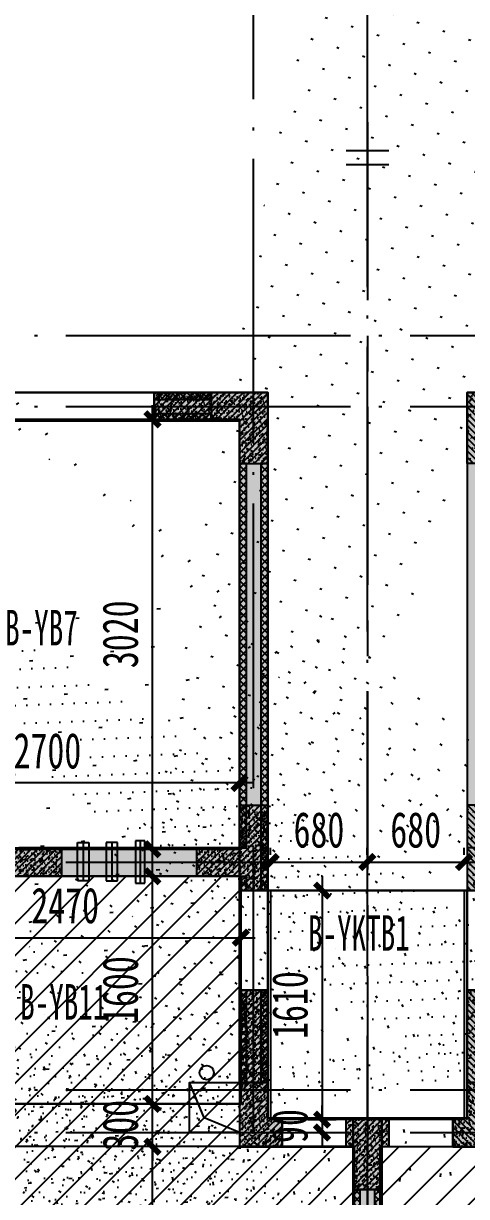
# Model space of a CAD drawing. Extents: x -3200779283 to -8106663, y 659664 to 1123462.
# Drawn here: x -8152219 to -8149104, y 932974 to 941217 of the extents above; entities that cross this region are included whole.
import ezdxf
from ezdxf.enums import TextEntityAlignment as Align

# ---------------------------------------------------------------- set-up
doc = ezdxf.new("R2010")
doc.units = 0
doc.header["$LTSCALE"] = 1000
doc.header["$MEASUREMENT"] = 0
for name, pattern in [('120-墙体$0$CENTER2', [1.125, 0.75, -0.125, 0.125, -0.125]), ('120-墙体$0$CONTINOUS', [0]), ('3#-轴线$0$DOTE', [2.42, 2, -0.2, 0.02, -0.2]), ('3#4#5#$0$DASH', [0.35, 0.25, -0.1]), ('3#4#5#模板$0$DASH', [0.35, 0.25, -0.1]), ('4#-标准层$0$CENTER', [2, 1.25, -0.25, 0.25, -0.25]), ('4#-标准层$0$CONTINOUS', [0]), ('DASH', [0.35, 0.25, -0.1])]:
    doc.linetypes.add(name, pattern=pattern)
doc.layers.get('Defpoints').update_dxf_attribs({"color": 30, "linetype": 'DASH'})
for name, color, linetype in [('120-墙体$0$DUCT-排烟中心线', 5, '120-墙体$0$CENTER2'), ('120-墙体$0$DUCT-排烟管', 2, 'Continuous'), ('120-墙体$0$DUCT-送风中心线', 5, '120-墙体$0$CENTER2'), ('120-墙体$0$DUCT-送风管', 4, 'Continuous'), ('120-墙体$0$S-SLAB-HOLE', 5, 'Continuous'), ('120-墙体$0$S-WALL', 40, 'Continuous'), ('120-墙体$0$S-WALL-BEAM', 120, 'Continuous'), ('120-墙体$0$S-WALL-COLU', 252, '120-墙体$0$CONTINOUS'), ('120-墙体$0$S-WALL-COLU-HATC', 16, 'Continuous'), ('120-墙体$0$S-WALL-HATC', 253, 'Continuous'), ('120-墙体$0$提结构条件', 7, 'Continuous'), ('3#-轴线$0$A-ANNO-DOTE', 10, '3#-轴线$0$DOTE'), ('3#4#5#$0$PC-SLAB', 6, '3#4#5#$0$DASH'), ('3#4#5#$0$S-ANNO-TEXT', 7, 'Continuous'), ('3#4#5#$0$S-DIMS-SLAB', 120, 'Continuous'), ('3#4#5#$0$S-PC-FQ-WYQ', 4, 'Continuous'), ('3#4#5#$0$S-PC-SLAB', 6, 'Continuous'), ('3#4#5#$0$S-WALL-HATC', 253, 'Continuous'), ('3#4#5#模板$0$S-SLAB-TEXT', 120, 'Continuous'), ('4#-标准层$0$S-SLAB', 6, 'Continuous'), ('4#-标准层$0$S-WALL', 40, 'Continuous'), ('4#-标准层$0$S-WALL-COLU', 252, '4#-标准层$0$CONTINOUS'), ('4#-标准层$0$S-WALL-COLU-HATC', 16, 'Continuous'), ('4#-标准层$0$S-WALL-HATC', 253, 'Continuous'), ('4#-标准层$0$THIN', 7, 'Continuous')]:
    doc.layers.add(name, color=color, linetype=linetype)
doc.styles.add('3#4#5#$0$外部参照 1$0$宋体', font='', dxfattribs={"width": 0.8})
doc.styles.add('3#4#5#$0$楷体', font='', dxfattribs={"width": 0.7})
doc.styles.get('3#4#5#$0$外部参照 1$0$宋体').set_extended_font_data('SimSun')
doc.styles.get('3#4#5#$0$楷体').set_extended_font_data('KaiTi_GB2312')
doc.dimstyles.new('3#4#5#$0$TSSD_100_100', dxfattribs={"dimtxt": 250, "dimasz": 100, "dimexe": 100, "dimexo": 250, "dimgap": 100, "dimtad": 1, "dimdec": 0, "dimzin": 0, "dimdsep": 46, "dimtxsty": '3#4#5#$0$楷体', "dimblk": '3#4#5#$0$_ArchTick', "dimcen": 0, "dimdle": 100, "dimclrt": 7, "dimadec": 0, "dimazin": 0, "dimtfac": 1, "dimtdec": 0, "dimtix": 1, "dimtmove": 2, "dimatfit": 3, "dimfxl": 1, "dimtolj": 1, "dimtzin": 0, "dimarcsym": 0})
pattern_1 = [(45, (-7702.69, -122600), (-112.2532, 112.2532), [])]
pattern_2 = [(50, (-8159258.837, 695866.786), (71.726018, -6.275213), [7.5, -82.5]), (355, (-8159258.84, 695866.79), (-13.875133, 75.219213), [6, -66]), (100.4514, (-8159252.86, 695866.263), (57.850938, 68.943954), [6.37402, -70.114211]), (46.1842, (-8159258.84, 695886.79), (106.724105, -16.5519), [11.25, -123.75]), (96.6356, (-8159249.94, 695885.41), (93.46627, 97.411787), [9.56103, -105.1713]), (351.1842, (-8159258.84, 695886.79), (93.466195, 97.41186), [9, -99]), (21, (-8159248.837, 695881.786), (59.690705, -40.261889), [7.5, -82.5]), (326, (-8159248.84, 695881.79), (24.331533, 72.515005), [6, -66]), (71.4514, (-8159243.86, 695878.43), (84.022263, 32.25305), [6.37402, -70.114211]), (37.5, (-8159258.837, 695866.786), (1.2159855, 33.2893854), [0, -65.2, 0, -67, 0, -66.25]), (7.5, (-8159258.837, 695866.786), (26.306954, 39.441171), [0, -38.2, 0, -63.7, 0, -25.25]), (327.5, (-8159281.137, 695866.786), (53.3822436, -2.2554872), [0, -25, 0, -78, 0, -103.5]), (317.5, (-8159291.137, 695866.786), (58.318617, 10.010498), [0, -32.5, 0, -51.8, 0, -73.5])]
pattern_3 = [(45, (-8159258.837, 695866.786), (-22.097087, 22.097087), [])]

# ---------------------------------------------------------------- blocks, each defined once
blk = doc.blocks.new('3#4#5#模板$0$A$C4139bdaf')
h = blk.add_hatch()
h.set_pattern_fill('ANSI31', color=251, scale=100)
h.set_pattern_definition(pattern_1)
h.paths.add_polyline_path([(17650, 3600), (20100, 3600), (20100, 1700), (20900, 1700), (20900, 200), (17650, 200)])
h = blk.add_hatch()
h.set_pattern_fill('ANSI31', color=251, scale=100)
h.set_pattern_definition(pattern_1)
h.paths.add_polyline_path([(24350, 3600), (21900, 3600), (21900, 1700), (21100, 1700), (21100, 200), (24350, 200)])
at = {"linetype": '3#4#5#模板$0$DASH'}
for points in [[(17450, 3800), (20300, 3800), (20300, 1900), (21100, 1900), (21100, 0), (17450, 0)], [(24550, 3800), (21700, 3800), (21700, 1900), (20900, 1900), (20900, 0), (24550, 0)], [(17650, 3600), (20100, 3600), (20100, 1700), (20900, 1700), (20900, 200), (17650, 200)], [(24350, 3600), (21900, 3600), (21900, 1700), (21100, 1700), (21100, 200), (24350, 200)]]:
    blk.add_lwpolyline(points, close=True, dxfattribs=at)
blk = doc.blocks.new('3#4#5#$0$B-YWQ5')
at = {"layer": '3#4#5#$0$S-PC-FQ-WYQ'}
h = blk.add_hatch(dxfattribs=at)
h.set_pattern_fill('ANSI37', color=256, scale=12, angle=180)
h.set_pattern_definition([(225, (-643907.263, -531964.016), (26.9407684, -26.9407684), []), (315, (-643907.263, -531964.016), (26.9407684, 26.9407684), [])])
h.paths.add_polyline_path([(-130305.8, 329838.4), (-130305.8, 329888.4), (-130705.8, 329888.4), (-130705.8, 329838.4)])
h = blk.add_hatch(dxfattribs=at)
h.set_pattern_fill('ANSI37', color=256, scale=12, angle=180)
h.set_pattern_definition([(225, (-641707.172, -531964.02), (26.9407684, -26.9407684), []), (315, (-641707.172, -531964.02), (26.9407684, 26.9407684), [])])
h.paths.add_polyline_path([(-128105.8, 329838.4), (-128105.8, 329888.4), (-128505.8, 329888.4), (-128505.8, 329838.4)])
h = blk.add_hatch(dxfattribs=at)
h.set_pattern_fill('ANSI37', color=256, scale=12, angle=180)
h.set_pattern_definition([(225, (-643907.263, -532114.016), (26.9407684, -26.9407684), []), (315, (-643907.263, -532114.016), (26.9407684, 26.9407684), [])])
h.paths.add_polyline_path([(-130305.8, 329688.4), (-130305.8, 329738.4), (-130705.8, 329738.4), (-130705.8, 329688.4)])
h = blk.add_hatch(dxfattribs=at)
h.set_pattern_fill('ANSI37', color=256, scale=12, angle=180)
h.set_pattern_definition([(225, (-641707.172, -532114.02), (26.9407684, -26.9407684), []), (315, (-641707.172, -532114.02), (26.9407684, 26.9407684), [])])
h.paths.add_polyline_path([(-128105.8, 329688.4), (-128105.8, 329738.4), (-128505.8, 329738.4), (-128505.8, 329688.4)])
for points in [[(-130305.8, 329838.4), (-130305.8, 329888.4), (-130705.8, 329888.4), (-130705.8, 329838.4)], [(-130705.8, 329688.4), (-130705.8, 329888.4), (-130305.8, 329888.4), (-130305.8, 329688.4)], [(-130305.8, 329888.4), (-128505.8, 329888.4), (-128505.8, 329688.4), (-130305.8, 329688.4)], [(-128105.8, 329838.4), (-128105.8, 329888.4), (-128505.8, 329888.4), (-128505.8, 329838.4)], [(-128505.8, 329688.4), (-128505.8, 329888.4), (-128105.8, 329888.4), (-128105.8, 329688.4)], [(-130305.8, 329688.4), (-130305.8, 329738.4), (-130705.8, 329738.4), (-130705.8, 329688.4)], [(-128105.8, 329688.4), (-128105.8, 329738.4), (-128505.8, 329738.4), (-128505.8, 329688.4)]]:
    blk.add_lwpolyline(points, close=True, dxfattribs=at)
blk = doc.blocks.new('3#4#5#$0$B-YWQ6')
at = {"layer": '3#4#5#$0$S-PC-FQ-WYQ'}
h = blk.add_hatch(dxfattribs=at)
h.set_pattern_fill('ANSI37', color=256, scale=12, angle=90)
h.set_pattern_definition([(135, (-989707.843, 842389.808), (-26.9407684, -26.9407684), []), (225, (-989707.843, 842389.808), (26.9407684, -26.9407684), [])])
h.paths.add_polyline_path([(-127905.3, 326688.4), (-127855.3, 326688.4), (-127855.4, 329388.4), (-127905.4, 329388.4)])
h.paths.add_polyline_path([(-127855.2, 326488.4), (-127905.2, 326488.4), (-127905.2, 326388.4), (-127855.2, 326388.4)])
h = blk.add_hatch(dxfattribs=at)
h.set_pattern_fill('ANSI37', color=256, scale=12, angle=90)
h.set_pattern_definition([(135, (-989557.843, 842389.808), (-26.9407684, -26.9407684), []), (225, (-989557.843, 842389.808), (26.9407684, -26.9407684), [])])
h.paths.add_polyline_path([(-127755.2, 326388.4), (-127705.2, 326388.4), (-127705.4, 329388.4), (-127755.4, 329388.4)])
h = blk.add_hatch(dxfattribs=at)
h.set_pattern_fill('ANSI37', color=256, scale=12, angle=90)
h.set_pattern_definition([(135, (-989707.604, 838589.808), (-26.9407684, -26.9407684), []), (225, (-989707.604, 838589.808), (26.9407684, -26.9407684), [])])
h.paths.add_polyline_path([(-127905.4, 325038.3), (-127855.4, 325038.3), (-127855.2, 325688.4), (-127905.2, 325688.4)])
h = blk.add_hatch(dxfattribs=at)
h.set_pattern_fill('ANSI37', color=256, scale=12, angle=90)
h.set_pattern_definition([(135, (-989557.604, 838589.808), (-26.9407684, -26.9407684), []), (225, (-989557.604, 838589.808), (26.9407684, -26.9407684), [])])
h.paths.add_polyline_path([(-127755.4, 325038.3), (-127705.4, 325038.3), (-127705.2, 325688.4), (-127755.2, 325688.4)])
for p, q in [((-127906, 326688.4), (-127855.3, 326688.4)), ((-127905.2, 326488.4), (-127855.2, 326488.4))]:
    blk.add_line(p, q, dxfattribs=at)
blk.add_lwpolyline([(-127855.3, 326688.4), (-127855.4, 329388.4), (-127905.4, 329388.4), (-127905.2, 326388.4), (-127855.2, 326388.4), (-127855.2, 326488.4)], dxfattribs=at)
for points in [[(-127905.4, 329388.4), (-127705.4, 329388.4), (-127705.2, 326388.4), (-127905.2, 326388.4)], [(-127755.2, 326388.4), (-127705.2, 326388.4), (-127705.4, 329388.4), (-127755.4, 329388.4)], [(-127905.4, 326388.4), (-127705.2, 326388.4), (-127705.2, 325688.4), (-127905.4, 325688.4)], [(-127905.4, 325038.3), (-127855.4, 325038.3), (-127855.2, 325688.4), (-127905.2, 325688.4)], [(-127905.2, 325688.4), (-127705.2, 325688.4), (-127705.4, 325038.3), (-127905.4, 325038.3)], [(-127755.4, 325038.3), (-127705.4, 325038.3), (-127705.2, 325688.4), (-127755.2, 325688.4)]]:
    blk.add_lwpolyline(points, close=True, dxfattribs=at)
blk = doc.blocks.new('3#4#5#$0$B-YNQ1')
at = {"layer": '3#4#5#$0$S-PC-FQ-WYQ'}
h = blk.add_hatch(dxfattribs=at)
h.set_pattern_fill('ANSI37', color=256, scale=12, angle=180)
h.set_pattern_definition([(225, (-660607.18, -535164.026), (26.9407684, -26.9407684), []), (315, (-660607.18, -535164.026), (26.9407684, 26.9407684), [])])
h.paths.add_polyline_path([(-146055.7, 326638.4), (-146055.7, 326688.4), (-147455.8, 326688.4), (-147455.8, 326638.4)])
h = blk.add_hatch(dxfattribs=at)
h.set_pattern_fill('ANSI37', color=256, scale=12, angle=180)
h.set_pattern_definition([(225, (-660607.18, -535314.026), (26.9407684, -26.9407684), []), (315, (-660607.18, -535314.026), (26.9407684, 26.9407684), [])])
h.paths.add_polyline_path([(-146055.7, 326488.4), (-146055.7, 326538.4), (-147455.8, 326538.4), (-147455.8, 326488.4)])
for points in [[(-146055.7, 326638.4), (-146055.7, 326688.4), (-147455.8, 326688.4), (-147455.8, 326638.4)], [(-147455.8, 326488.4), (-147455.8, 326688.4), (-146055.7, 326688.4), (-146055.7, 326488.4)], [(-146055.7, 326488.4), (-146055.7, 326538.4), (-147455.8, 326538.4), (-147455.8, 326488.4)]]:
    blk.add_lwpolyline(points, close=True, dxfattribs=at)
blk = doc.blocks.new('3#4#5#$0$A$C53EF3948')
at = {"layer": '3#4#5#$0$S-PC-FQ-WYQ'}
for name, p in [('3#4#5#$0$B-YWQ5', (148006, -329888.4)), ('3#4#5#$0$B-YWQ6', (148005.5, -329888.5))]:
    blk.add_blockref(name, p, dxfattribs=at)
at = {"layer": '3#4#5#$0$S-PC-FQ-WYQ', "rotation": 89.92223761843483}
blk.add_blockref('3#4#5#$0$B-YNQ1', (347785.7, 140012.1), dxfattribs=at)
blk = doc.blocks.new('3#4#5#$0$_ArchTick')
at = {"color": 0, "linetype": 'ByBlock', "const_width": 0.4}
blk.add_lwpolyline([(-0.5, -0.5), (0.5, 0.5)], dxfattribs=at)
blk = doc.blocks.new('*D941')
at = {"layer": '3#4#5#$0$S-DIMS-SLAB', "color": 0, "lineweight": -2, "transparency": 16777216}
for p, q in [((20999, 8049.9), (20999, 8099.9)), ((21679.2, 8049.9), (21679.2, 8099.9)), ((20899, 7999.9), (21779.2, 7999.9))]:
    blk.add_line(p, q, dxfattribs=at)
at = {"layer": 'Defpoints', "color": 0, "transparency": 16777216}
for p in [(21679.2, 7999.9), (20999, 7799.9), (21679.2, 7799.9)]:
    blk.add_point(p, dxfattribs=at)
at = {"layer": '3#4#5#$0$S-DIMS-SLAB', "color": 0, "lineweight": -2, "transparency": 16777216, "xscale": 100, "yscale": 100, "zscale": 100, "rotation": 180}
blk.add_blockref('3#4#5#$0$_ArchTick', (20999, 7999.9), dxfattribs=at)
at = {"layer": '3#4#5#$0$S-DIMS-SLAB', "color": 0, "lineweight": -2, "transparency": 16777216, "xscale": 100, "yscale": 100, "zscale": 100}
blk.add_blockref('3#4#5#$0$_ArchTick', (21679.2, 7999.9), dxfattribs=at)
at = {"layer": '3#4#5#$0$S-DIMS-SLAB', "color": 7, "transparency": 16777216, "insert": (21339.1, 8224.9), "char_height": 250, "attachment_point": 5, "style": '3#4#5#$0$楷体'}
blk.add_mtext('\\A1;680', dxfattribs=at)
blk = doc.blocks.new('*D942')
at = {"layer": '3#4#5#$0$S-DIMS-SLAB', "color": 0, "lineweight": -2, "transparency": 16777216}
for p, q in [((20681, 7899.9), (20681, 6090)), ((20580.3, 7799.9), (20781, 7799.9)), ((20580.3, 6190), (20781, 6190))]:
    blk.add_line(p, q, dxfattribs=at)
at = {"layer": 'Defpoints', "color": 0, "transparency": 16777216}
for p in [(20330.3, 7799.9), (20330.3, 6190), (20681, 6190)]:
    blk.add_point(p, dxfattribs=at)
at = {"layer": '3#4#5#$0$S-DIMS-SLAB', "color": 0, "lineweight": -2, "transparency": 16777216, "xscale": 100, "yscale": 100, "zscale": 100}
for p, rotation in [((20681, 7799.9), 90), ((20681, 6190), 270)]:
    blk.add_blockref('3#4#5#$0$_ArchTick', p, dxfattribs=dict(at, rotation=rotation))
at = {"layer": '3#4#5#$0$S-DIMS-SLAB', "color": 7, "transparency": 16777216, "insert": (20456, 6994.9), "char_height": 250, "attachment_point": 5, "rotation": 90, "style": '3#4#5#$0$楷体'}
blk.add_mtext('\\A1;1610', dxfattribs=at)
blk = doc.blocks.new('*D975')
at = {"layer": '3#4#5#$0$S-DIMS-SLAB', "color": 0, "lineweight": -2, "transparency": 16777216}
for p, q in [((20681, 6190), (20681, 6290)), ((20580.3, 6190), (20781, 6190)), ((20681, 6190), (20681, 6100)), ((20580.3, 6100), (20781, 6100)), ((20681, 6100), (20681, 6000))]:
    blk.add_line(p, q, dxfattribs=at)
at = {"layer": 'Defpoints', "color": 0, "transparency": 16777216}
for p in [(20330.3, 6190), (20330.3, 6100), (20681, 6100)]:
    blk.add_point(p, dxfattribs=at)
at = {"layer": '3#4#5#$0$S-DIMS-SLAB', "color": 0, "lineweight": -2, "transparency": 16777216, "xscale": 100, "yscale": 100, "zscale": 100}
for p, rotation in [((20681, 6190), 270), ((20681, 6100), 90)]:
    blk.add_blockref('3#4#5#$0$_ArchTick', p, dxfattribs=dict(at, rotation=rotation))
at = {"layer": '3#4#5#$0$S-DIMS-SLAB', "color": 7, "transparency": 16777216, "insert": (20456, 6145), "char_height": 250, "attachment_point": 5, "rotation": 90, "style": '3#4#5#$0$楷体'}
blk.add_mtext('\\A1;90', dxfattribs=at)
blk = doc.blocks.new('*D976')
at = {"layer": '3#4#5#$0$S-DIMS-SLAB', "color": 0, "lineweight": -2, "transparency": 16777216}
for p, q in [((20319.3, 8049.9), (20319.3, 8099.9)), ((20999, 8049.9), (20999, 8099.9)), ((20219.3, 7999.9), (21099, 7999.9))]:
    blk.add_line(p, q, dxfattribs=at)
at = {"layer": 'Defpoints', "color": 0, "transparency": 16777216}
for p in [(20999, 7999.9), (20319.3, 7799.9), (20999, 7799.9)]:
    blk.add_point(p, dxfattribs=at)
at = {"layer": '3#4#5#$0$S-DIMS-SLAB', "color": 0, "lineweight": -2, "transparency": 16777216, "xscale": 100, "yscale": 100, "zscale": 100, "rotation": 180}
blk.add_blockref('3#4#5#$0$_ArchTick', (20319.3, 7999.9), dxfattribs=at)
at = {"layer": '3#4#5#$0$S-DIMS-SLAB', "color": 0, "lineweight": -2, "transparency": 16777216, "xscale": 100, "yscale": 100, "zscale": 100}
blk.add_blockref('3#4#5#$0$_ArchTick', (20999, 7999.9), dxfattribs=at)
at = {"layer": '3#4#5#$0$S-DIMS-SLAB', "color": 7, "transparency": 16777216, "insert": (20659.1, 8224.9), "char_height": 250, "attachment_point": 5, "style": '3#4#5#$0$楷体'}
blk.add_mtext('\\A1;680', dxfattribs=at)
blk = doc.blocks.new('3#4#5#$0$ban3')
at = {"layer": '3#4#5#$0$S-WALL-HATC', "ltscale": 100}
h = blk.add_hatch(dxfattribs=at)
h.set_pattern_fill('AR-CONC', color=256, scale=25, angle=-270, style=0)
h.set_pattern_definition([(140, (-37341029879.81, -2020433658.35), (15.68803374565, 179.3150456502), [18.75, -206.25]), (85, (-37341029879.81, -2020433658.35), (-188.048033425, -34.68783340325), [15, -165]), (190.4514, (-37341029878.5, -2020433643.4), (-172.3598855152, 144.6273454285), [15.9350475, -175.285528]), (136.1842, (-37341029929.8, -2020433658.35), (41.3797535823, 266.8102621564), [28.125, -309.375]), (186.6356, (-37341029926.36, -2020433636.12), (-243.5294677251, 233.6656763872), [23.902572, -262.92825]), (81.1842, (-37341029929.8, -2020433658.35), (-243.5296502313, 233.6654862834), [22.5, -247.5]), (111, (-37341029917.31, -2020433633.35), (100.65472266633, 149.2267630296), [18.75, -206.25]), (56, (-37341029917.31, -2020433633.35), (-181.2875112617, 60.8288329804), [15, -165]), (161.4514, (-37341029908.92, -2020433620.92), (-80.6326241775, 210.0556571454), [15.9350475, -175.285528]), (127.5, (-37341029879.81, -2020433658.35), (-83.22346345783, 3.03996382932), [0, -163, 0, -167.5, 0, -165.625]), (97.5, (-37341029879.81, -2020433658.35), (-98.6029279706, 65.76738436054), [0, -95.5, 0, -159.25, 0, -63.125]), (57.5, (-37341029879.81, -2020433714.1), (5.6387179336, 133.4556090431), [0, -62.5, 0, -195, 0, -258.75]), (47.5, (-37341029879.81, -2020433739.1), (-25.02624558308, 145.7965423356), [0, -81.25, 0, -129.5, 0, -183.75])])
h.paths.add_polyline_path([(-214282, 407875.9), (-214282, 408175.9), (-211832.4, 408175.2), (-211832.4, 407875.2)])
at = {"layer": '3#4#5#$0$S-PC-SLAB'}
for points in [[(-211832, 409965), (-211832, 412985), (-214532, 412985), (-214532, 409965)], [(-214292, 409775), (-211822, 409775), (-211822, 408175.9), (-214292, 408175.9)], [(-214292, 406375.9), (-211022, 406375.9), (-211022, 407875.9), (-214292, 407875.9)]]:
    blk.add_lwpolyline(points, close=True, dxfattribs=at)
at = {"layer": '3#4#5#$0$S-WALL-HATC', "ltscale": 100}
blk.add_lwpolyline([(-214282, 407875.9), (-214282, 408175.9), (-211832.4, 408175.2), (-211832.4, 407875.2)], close=True, dxfattribs=at)
blk = doc.blocks.new('*D794')
at = {"layer": '3#4#5#$0$S-DIMS-SLAB', "color": 0, "lineweight": -2, "transparency": 16777216}
for p, q in [((164537, 162067.1), (164537, 162043.1)), ((167007, 162067.1), (167007, 162043.1)), ((164437, 161943.1), (167107, 161943.1))]:
    blk.add_line(p, q, dxfattribs=at)
at = {"layer": 'Defpoints', "color": 0, "transparency": 16777216}
for p in [(167007, 161943.1), (164537, 161817.1), (167007, 161817.1)]:
    blk.add_point(p, dxfattribs=at)
at = {"layer": '3#4#5#$0$S-DIMS-SLAB', "color": 0, "lineweight": -2, "transparency": 16777216, "xscale": 100, "yscale": 100, "zscale": 100, "rotation": 180}
blk.add_blockref('3#4#5#$0$_ArchTick', (164537, 161943.1), dxfattribs=at)
at = {"layer": '3#4#5#$0$S-DIMS-SLAB', "color": 0, "lineweight": -2, "transparency": 16777216, "xscale": 100, "yscale": 100, "zscale": 100}
blk.add_blockref('3#4#5#$0$_ArchTick', (167007, 161943.1), dxfattribs=at)
at = {"layer": '3#4#5#$0$S-DIMS-SLAB', "color": 7, "transparency": 16777216, "insert": (165772, 162168.1), "char_height": 250, "attachment_point": 5, "style": '3#4#5#$0$楷体'}
blk.add_mtext('\\A1;2470', dxfattribs=at)
blk = doc.blocks.new('*D795')
at = {"layer": '3#4#5#$0$S-DIMS-SLAB', "color": 0, "lineweight": -2, "transparency": 16777216}
for p, q in [((166385.4, 162465), (166385.4, 165685)), ((166746.8, 165585), (166285.4, 165585)), ((166746.8, 162565), (166285.4, 162565))]:
    blk.add_line(p, q, dxfattribs=at)
at = {"layer": 'Defpoints', "color": 0, "transparency": 16777216}
for p in [(166385.4, 165585), (166996.8, 165585), (166996.8, 162565)]:
    blk.add_point(p, dxfattribs=at)
at = {"layer": '3#4#5#$0$S-DIMS-SLAB', "color": 0, "lineweight": -2, "transparency": 16777216, "xscale": 100, "yscale": 100, "zscale": 100}
for p, rotation in [((166385.4, 165585), 90), ((166385.4, 162565), 270)]:
    blk.add_blockref('3#4#5#$0$_ArchTick', p, dxfattribs=dict(at, rotation=rotation))
at = {"layer": '3#4#5#$0$S-DIMS-SLAB', "color": 7, "transparency": 16777216, "insert": (166160.4, 164075), "char_height": 250, "attachment_point": 5, "rotation": 90, "style": '3#4#5#$0$楷体'}
blk.add_mtext('\\A1;3020', dxfattribs=at)
blk = doc.blocks.new('*D800')
at = {"layer": '3#4#5#$0$S-DIMS-SLAB', "color": 0, "lineweight": -2, "transparency": 16777216}
for p, q in [((167096.8, 163030.4), (164196.8, 163030.4)), ((164296.8, 162888.2), (164296.8, 162930.4)), ((166996.8, 162888.2), (166996.8, 162930.4))]:
    blk.add_line(p, q, dxfattribs=at)
at = {"layer": 'Defpoints', "color": 0, "transparency": 16777216}
for p in [(164296.8, 163138.2), (166996.8, 163138.2), (164296.8, 163030.4)]:
    blk.add_point(p, dxfattribs=at)
at = {"layer": '3#4#5#$0$S-DIMS-SLAB', "color": 0, "lineweight": -2, "transparency": 16777216, "xscale": 100, "yscale": 100, "zscale": 100, "rotation": 180}
blk.add_blockref('3#4#5#$0$_ArchTick', (164296.8, 163030.4), dxfattribs=at)
at = {"layer": '3#4#5#$0$S-DIMS-SLAB', "color": 0, "lineweight": -2, "transparency": 16777216, "xscale": 100, "yscale": 100, "zscale": 100}
blk.add_blockref('3#4#5#$0$_ArchTick', (166996.8, 163030.4), dxfattribs=at)
at = {"layer": '3#4#5#$0$S-DIMS-SLAB', "color": 7, "transparency": 16777216, "insert": (165646.8, 163255.4), "char_height": 250, "attachment_point": 5, "style": '3#4#5#$0$楷体'}
blk.add_mtext('\\A1;2700', dxfattribs=at)
blk = doc.blocks.new('*D803')
at = {"layer": '3#4#5#$0$S-DIMS-SLAB', "color": 0, "lineweight": -2, "transparency": 16777216}
for p, q in [((166385.6, 158875.9), (166385.6, 160575.9)), ((166603.3, 160475.9), (166285.6, 160475.9)), ((166594.8, 158975.9), (166285.6, 158975.9))]:
    blk.add_line(p, q, dxfattribs=at)
at = {"layer": 'Defpoints', "color": 0, "transparency": 16777216}
for p in [(166385.6, 160475.9), (166853.3, 160475.9), (166844.8, 158975.9)]:
    blk.add_point(p, dxfattribs=at)
at = {"layer": '3#4#5#$0$S-DIMS-SLAB', "color": 0, "lineweight": -2, "transparency": 16777216, "xscale": 100, "yscale": 100, "zscale": 100}
for p, rotation in [((166385.6, 160475.9), 90), ((166385.6, 158975.9), 270)]:
    blk.add_blockref('3#4#5#$0$_ArchTick', p, dxfattribs=dict(at, rotation=rotation))
at = {"layer": '3#4#5#$0$S-DIMS-SLAB', "color": 7, "transparency": 16777216, "insert": (166160.6, 159725.9), "char_height": 250, "attachment_point": 5, "rotation": 90, "style": '3#4#5#$0$楷体'}
blk.add_mtext('\\A1;1500', dxfattribs=at)
blk = doc.blocks.new('*D804')
at = {"layer": '3#4#5#$0$S-DIMS-SLAB', "color": 0, "lineweight": -2, "transparency": 16777216}
for p, q in [((166385.6, 160775.4), (166385.6, 160875.4)), ((166603.3, 160775.4), (166285.6, 160775.4)), ((166385.6, 160475.4), (166385.6, 160775.4)), ((166603.3, 160475.4), (166285.6, 160475.4)), ((166385.6, 160475.4), (166385.6, 160375.4))]:
    blk.add_line(p, q, dxfattribs=at)
at = {"layer": 'Defpoints', "color": 0, "transparency": 16777216}
for p in [(166385.6, 160775.4), (166853.3, 160775.4), (166853.3, 160475.4)]:
    blk.add_point(p, dxfattribs=at)
at = {"layer": '3#4#5#$0$S-DIMS-SLAB', "color": 0, "lineweight": -2, "transparency": 16777216, "xscale": 100, "yscale": 100, "zscale": 100}
for p, rotation in [((166385.6, 160775.4), 270), ((166385.6, 160475.4), 90)]:
    blk.add_blockref('3#4#5#$0$_ArchTick', p, dxfattribs=dict(at, rotation=rotation))
at = {"layer": '3#4#5#$0$S-DIMS-SLAB', "color": 7, "transparency": 16777216, "insert": (166160.6, 160625.4), "char_height": 250, "attachment_point": 5, "rotation": 90, "style": '3#4#5#$0$楷体'}
blk.add_mtext('\\A1;300', dxfattribs=at)
blk = doc.blocks.new('*D805')
at = {"layer": '3#4#5#$0$S-DIMS-SLAB', "color": 0, "lineweight": -2, "transparency": 16777216}
for p, q in [((166385.6, 160675.4), (166385.6, 162475)), ((166603.1, 162375), (166285.6, 162375)), ((166603.3, 160775.4), (166285.6, 160775.4))]:
    blk.add_line(p, q, dxfattribs=at)
at = {"layer": 'Defpoints', "color": 0, "transparency": 16777216}
for p in [(166385.6, 162375), (166853.1, 162375), (166853.3, 160775.4)]:
    blk.add_point(p, dxfattribs=at)
at = {"layer": '3#4#5#$0$S-DIMS-SLAB', "color": 0, "lineweight": -2, "transparency": 16777216, "xscale": 100, "yscale": 100, "zscale": 100}
for p, rotation in [((166385.6, 162375), 90), ((166385.6, 160775.4), 270)]:
    blk.add_blockref('3#4#5#$0$_ArchTick', p, dxfattribs=dict(at, rotation=rotation))
at = {"layer": '3#4#5#$0$S-DIMS-SLAB', "color": 7, "transparency": 16777216, "insert": (166160.6, 161575.2), "char_height": 250, "attachment_point": 5, "rotation": 90, "style": '3#4#5#$0$楷体'}
blk.add_mtext('\\A1;1600', dxfattribs=at)
blk = doc.blocks.new('*D806')
at = {"layer": '3#4#5#$0$S-DIMS-SLAB', "color": 0, "lineweight": -2, "transparency": 16777216}
for p, q in [((164537, 162067.1), (164537, 162043.1)), ((167007, 162067.1), (167007, 162043.1)), ((164437, 161943.1), (167107, 161943.1))]:
    blk.add_line(p, q, dxfattribs=at)
at = {"layer": 'Defpoints', "color": 0, "transparency": 16777216}
for p in [(167007, 161943.1), (164537, 161817.1), (167007, 161817.1)]:
    blk.add_point(p, dxfattribs=at)
at = {"layer": '3#4#5#$0$S-DIMS-SLAB', "color": 0, "lineweight": -2, "transparency": 16777216, "xscale": 100, "yscale": 100, "zscale": 100, "rotation": 180}
blk.add_blockref('3#4#5#$0$_ArchTick', (164537, 161943.1), dxfattribs=at)
at = {"layer": '3#4#5#$0$S-DIMS-SLAB', "color": 0, "lineweight": -2, "transparency": 16777216, "xscale": 100, "yscale": 100, "zscale": 100}
blk.add_blockref('3#4#5#$0$_ArchTick', (167007, 161943.1), dxfattribs=at)
at = {"layer": '3#4#5#$0$S-DIMS-SLAB', "color": 7, "transparency": 16777216, "insert": (165772, 162168.1), "char_height": 250, "attachment_point": 5, "style": '3#4#5#$0$楷体'}
blk.add_mtext('\\A1;2470', dxfattribs=at)
blk = doc.blocks.new('120-墙体$0$A$Ca94620f4')
at = {"layer": '120-墙体$0$DUCT-排烟中心线'}
blk.add_line((-547.7, -2950.7), (-547.7, -3249.3), dxfattribs=at)
at = {"layer": '120-墙体$0$DUCT-排烟管'}
for p, q in [((-580.2, -2950.7), (-580.2, -3249.3)), ((-515.2, -2950.7), (-580.2, -2950.7)), ((-515.2, -3249.3), (-515.2, -2950.7)), ((-580.2, -3249.3), (-515.2, -3249.3))]:
    blk.add_line(p, q, dxfattribs=at)
at = {"layer": '120-墙体$0$DUCT-送风中心线'}
for p, q in [((-947.7, -2963.7), (-947.7, -3231)), ((-747.7, -2963.7), (-747.7, -3231))]:
    blk.add_line(p, q, dxfattribs=at)
at = {"layer": '120-墙体$0$DUCT-送风管'}
for p, q in [((-787.7, -2963.7), (-787.7, -3231)), ((-707.7, -2963.7), (-787.7, -2963.7)), ((-707.7, -3231), (-707.7, -2963.7)), ((-787.7, -3231), (-707.7, -3231))]:
    blk.add_line(p, q, dxfattribs=at)
at = {"layer": '120-墙体$0$提结构条件', "color": 3}
for p, q in [((-987.7, -3231), (-987.7, -2963.7)), ((-987.7, -2963.7), (-907.7, -2963.7)), ((-907.7, -2963.7), (-907.7, -3231)), ((-907.7, -3231), (-987.7, -3231))]:
    blk.add_line(p, q, dxfattribs=at)
blk = doc.blocks.new('120-墙体$0$A$C8f34f6bc')
at = {"layer": '120-墙体$0$S-SLAB-HOLE'}
blk.add_lwpolyline([(-350, -5000), (-350, -4650), (0, -4650), (0, -5000)], close=True, dxfattribs=at)
blk.add_lwpolyline([(0, -5000), (-248.2, -4896.9), (-350, -4650)], dxfattribs=at)
blk.add_circle((-230, -4580), 50, dxfattribs=at)
blk = doc.blocks.new('120-墙体')
at = {"layer": '120-墙体$0$S-WALL-COLU-HATC'}
h = blk.add_hatch(dxfattribs=at)
h.set_pattern_fill('AR-CONC', color=256, scale=10)
h.set_pattern_definition([(50, (-6158.425, -240595.61), (71.726018, -6.275213), [7.5, -82.5]), (355, (-6158.425, -240595.61), (-13.875133, 75.219213), [6, -66]), (100.4514, (-6152.45, -240596.135), (57.850938, 68.943954), [6.37402, -70.114211]), (46.1842, (-6158.425, -240575.61), (106.724105, -16.5519), [11.25, -123.75]), (96.6356, (-6149.53, -240576.99), (93.46627, 97.411787), [9.56103, -105.1713]), (351.1842, (-6158.42, -240575.61), (93.466195, 97.41186), [9, -99]), (21, (-6148.425, -240580.61), (59.690705, -40.261889), [7.5, -82.5]), (326, (-6148.425, -240580.61), (24.331533, 72.515005), [6, -66]), (71.4514, (-6143.45, -240583.97), (84.022263, 32.25305), [6.37402, -70.114211]), (37.5, (-6158.425, -240595.612), (1.2159855, 33.2893854), [0, -65.2, 0, -67, 0, -66.25]), (7.5, (-6158.425, -240595.612), (26.306954, 39.441171), [0, -38.2, 0, -63.7, 0, -25.25]), (327.5, (-6180.725, -240595.612), (53.3822436, -2.2554872), [0, -25, 0, -78, 0, -103.5]), (317.5, (-6190.725, -240595.612), (58.318617, 10.010498), [0, -32.5, 0, -51.8, 0, -73.5])])
h.paths.add_polyline_path([(-100, -100), (-100, -400), (100, -400), (100, 100), (-700, 100), (-700, -100)])
h = blk.add_hatch(dxfattribs=at)
h.set_pattern_fill('ANSI31', color=256, scale=250, style=0)
h.set_pattern_definition([(45, (-6158.425, -240595.612), (-22.097087, 22.097087), [])])
h.paths.add_polyline_path([(-100, -100), (-100, -400), (100, -400), (100, 100), (-700, 100), (-700, -100)])
h = blk.add_hatch(dxfattribs=at)
h.set_pattern_fill('AR-CONC', color=256, scale=10, angle=180)
h.set_pattern_definition([(230, (-15637.05, 223941.51), (-71.726018, 6.275213), [7.5, -82.5]), (175, (-15637.05, 223941.51), (13.875133, -75.219213), [6, -66]), (280.4514, (-15643.03, 223942.036), (-57.850938, -68.943954), [6.37402, -70.114211]), (226.1842, (-15637.05, 223921.51), (-106.724105, 16.5519), [11.25, -123.75]), (276.6356, (-15645.95, 223922.89), (-93.46627, -97.411787), [9.56103, -105.1713]), (171.1842, (-15637.05, 223921.51), (-93.466195, -97.41186), [9, -99]), (201, (-15647.05, 223926.51), (-59.690705, 40.261889), [7.5, -82.5]), (146, (-15647.05, 223926.51), (-24.331533, -72.515005), [6, -66]), (251.4514, (-15652.03, 223929.87), (-84.022263, -32.25305), [6.37402, -70.114211]), (217.5, (-15637.052, 223941.513), (-1.2159855, -33.2893854), [0, -65.2, 0, -67, 0, -66.25]), (187.5, (-15637.052, 223941.513), (-26.306954, -39.441171), [0, -38.2, 0, -63.7, 0, -25.25]), (147.5, (-15614.752, 223941.513), (-53.3822436, 2.2554872), [0, -25, 0, -78, 0, -103.5]), (137.5, (-15604.752, 223941.513), (-58.318617, -10.010498), [0, -32.5, 0, -51.8, 0, -73.5])])
h.paths.add_polyline_path([(-100, -3100), (-100, -2800), (100, -2800), (100, -3300), (100, -3400), (-100, -3400), (-100, -3300), (-400, -3300), (-400, -3100)])
h = blk.add_hatch(dxfattribs=at)
h.set_pattern_fill('ANSI31', color=256, scale=250, angle=180, style=0)
h.set_pattern_definition([(225, (-15637.052, 223941.513), (22.097087, -22.097087), [])])
h.paths.add_polyline_path([(-100, -3100), (-100, -2800), (100, -2800), (100, -3300), (100, -3400), (-100, -3400), (-100, -3300), (-400, -3300), (-400, -3100)])
h = blk.add_hatch(dxfattribs=at)
h.set_pattern_fill('AR-CONC', color=256, scale=10)
h.set_pattern_definition([(50, (-9954.75, -244207.816), (71.726018, -6.275213), [7.5, -82.5]), (355, (-9954.75, -244207.816), (-13.875133, 75.219213), [6, -66]), (100.4514, (-9948.77, -244208.34), (57.850938, 68.943954), [6.37402, -70.114211]), (46.1842, (-9954.75, -244187.82), (106.724105, -16.5519), [11.25, -123.75]), (96.6356, (-9945.86, -244189.2), (93.46627, 97.411787), [9.56103, -105.1713]), (351.1842, (-9954.75, -244187.82), (93.466195, 97.41186), [9, -99]), (21, (-9944.75, -244192.816), (59.690705, -40.261889), [7.5, -82.5]), (326, (-9944.75, -244192.816), (24.331533, 72.515005), [6, -66]), (71.4514, (-9939.775, -244196.17), (84.022263, 32.25305), [6.37402, -70.114211]), (37.5, (-9954.75, -244207.816), (1.2159855, 33.2893854), [0, -65.2, 0, -67, 0, -66.25]), (7.5, (-9954.75, -244207.816), (26.306954, 39.441171), [0, -38.2, 0, -63.7, 0, -25.25]), (327.5, (-9977.05, -244207.816), (53.3822436, -2.2554872), [0, -25, 0, -78, 0, -103.5]), (317.5, (-9987.05, -244207.816), (58.318617, 10.010498), [0, -32.5, 0, -51.8, 0, -73.5])])
h.paths.add_polyline_path([(-1750, -3300), (-1750, -3100), (-1350, -3100), (-1350, -3300)])
h = blk.add_hatch(dxfattribs=at)
h.set_pattern_fill('ANSI31', color=256, scale=250, style=0)
h.set_pattern_definition([(45, (-9954.75, -244207.816), (-22.097087, 22.097087), [])])
h.paths.add_polyline_path([(-1750, -3100), (-1750, -3300), (-1350, -3300), (-1350, -3100)])
h = blk.add_hatch(dxfattribs=at)
h.set_pattern_fill('AR-CONC', color=256, scale=10)
h.set_pattern_definition([(50, (12337.076, -241757.834), (71.726018, -6.275213), [7.5, -82.5]), (355, (12337.076, -241757.83), (-13.875133, 75.219213), [6, -66]), (100.4514, (12343.05, -241758.36), (57.850938, 68.943954), [6.37402, -70.114211]), (46.1842, (12337.08, -241737.83), (106.724105, -16.5519), [11.25, -123.75]), (96.6356, (12345.97, -241739.21), (93.46627, 97.411787), [9.56103, -105.1713]), (351.1842, (12337.08, -241737.83), (93.466195, 97.41186), [9, -99]), (21, (12347.076, -241742.834), (59.690705, -40.261889), [7.5, -82.5]), (326, (12347.076, -241742.83), (24.331533, 72.515005), [6, -66]), (71.4514, (12352.05, -241746.19), (84.022263, 32.25305), [6.37402, -70.114211]), (37.5, (12337.076, -241757.834), (1.2159855, 33.2893854), [0, -65.2, 0, -67, 0, -66.25]), (7.5, (12337.076, -241757.834), (26.306954, 39.441171), [0, -38.2, 0, -63.7, 0, -25.25]), (327.5, (12314.776, -241757.834), (53.3822436, -2.2554872), [0, -25, 0, -78, 0, -103.5]), (317.5, (12304.776, -241757.834), (58.318617, 10.010498), [0, -32.5, 0, -51.8, 0, -73.5])])
h.paths.add_polyline_path([(100, -4100), (-100, -4100), (-100, -4750), (100, -4750)])
h = blk.add_hatch(dxfattribs=at)
h.set_pattern_fill('ANSI31', color=256, scale=250, style=0)
h.set_pattern_definition([(45, (12337.076, -241757.834), (-22.097087, 22.097087), [])])
h.paths.add_polyline_path([(-100, -4750), (100, -4750), (100, -4100), (-100, -4100)])
h = blk.add_hatch(dxfattribs=at)
h.set_pattern_fill('AR-CONC', color=256, scale=10)
h.set_pattern_definition([(50, (-6817.546, -243940.35), (71.726018, -6.275213), [7.5, -82.5]), (355, (-6817.546, -243940.35), (-13.875133, 75.219213), [6, -66]), (100.4514, (-6811.57, -243940.875), (57.850938, 68.943954), [6.37402, -70.114211]), (46.1842, (-6817.546, -243920.35), (106.724105, -16.5519), [11.25, -123.75]), (96.6356, (-6808.65, -243921.73), (93.46627, 97.411787), [9.56103, -105.1713]), (351.1842, (-6817.55, -243920.35), (93.466195, 97.41186), [9, -99]), (21, (-6807.546, -243925.35), (59.690705, -40.261889), [7.5, -82.5]), (326, (-6807.546, -243925.35), (24.331533, 72.515005), [6, -66]), (71.4514, (-6802.57, -243928.71), (84.022263, 32.25305), [6.37402, -70.114211]), (37.5, (-6817.546, -243940.352), (1.2159855, 33.2893854), [0, -65.2, 0, -67, 0, -66.25]), (7.5, (-6817.546, -243940.352), (26.306954, 39.441171), [0, -38.2, 0, -63.7, 0, -25.25]), (327.5, (-6839.846, -243940.352), (53.3822436, -2.2554872), [0, -25, 0, -78, 0, -103.5]), (317.5, (-6849.846, -243940.35), (58.318617, 10.010498), [0, -32.5, 0, -51.8, 0, -73.5])])
h.paths.add_polyline_path([(100, -5000), (100, -4750), (-100, -4750), (-100, -5200), (200, -5200), (200, -5000)])
h = blk.add_hatch(dxfattribs=at)
h.set_pattern_fill('ANSI31', color=256, scale=250, style=0)
h.set_pattern_definition([(45, (-6817.546, -243940.352), (-22.097087, 22.097087), [])])
h.paths.add_polyline_path([(100, -5000), (100, -4750), (-100, -4750), (-100, -5200), (200, -5200), (200, -5000)])
at = {"layer": '120-墙体$0$S-WALL-HATC'}
for points in [[(-700, -100), (-100, -100), (100, 100), (-700, 100)], [(100, 100), (-100, -100), (-100, -3100), (-33.3, -3200), (100, -3200)], [(-33.3, -3200), (-100, -3100), (-1750, -3100), (-1750, -3300), (-100, -3300)], [(-33.3, -3200), (-100, -3300), (-100, -3400), (100, -3400), (100, -3200)], [(100, -4100), (-100, -4100), (-100, -5200), (100, -5000)], [(200, -5200), (200, -5000), (100, -5000), (-100, -5200)]]:
    blk.add_hatch(color=256, dxfattribs=at).paths.add_polyline_path(points)
at = {"layer": '120-墙体$0$S-WALL'}
for p, q in [((-700, 100), (100, 100)), ((-700, 100), (-700, -100)), ((100, 100), (100, -3200)), ((-700, -100), (-100, -100)), ((-100, -100), (-100, -3100)), ((-100, -3100), (-1650, -3100)), ((100, -3200), (100, -3400)), ((-100, -3300), (-1650, -3300)), ((-100, -3300), (-100, -3400)), ((-100, -3400), (100, -3400)), ((-100, -4100), (100, -4100)), ((-100, -4100), (-100, -5200)), ((100, -4100), (100, -5000)), ((200, -5000), (100, -5000)), ((200, -5000), (200, -5200)), ((200, -5200), (-100, -5200))]:
    blk.add_line(p, q, dxfattribs=at)
at = {"layer": '120-墙体$0$S-WALL-BEAM'}
for points in [[(-2500, 100), (-2500, -100), (-700, -100), (-700, 100)], [(100, -3400), (-100, -3400), (-100, -4100), (100, -4100)], [(700, -5200), (700, -5000), (200, -5000), (200, -5200)]]:
    blk.add_lwpolyline(points, close=True, dxfattribs=at)
at = {"layer": '120-墙体$0$S-WALL-COLU', "linetype": 'ByBlock'}
for points in [[(-100, -100), (-100, -400), (100, -400), (100, 100), (-700, 100), (-700, -100), (-100, -100)], [(-100, -3100), (-100, -2800), (100, -2800), (100, -3300), (100, -3400), (-100, -3400), (-100, -3300), (-400, -3300), (-400, -3100), (-100, -3100)], [(100, -5000), (100, -4750), (-100, -4750), (-100, -5200), (200, -5200), (200, -5000), (100, -5000)]]:
    blk.add_lwpolyline(points, dxfattribs=at)
at = {"layer": '120-墙体$0$S-WALL-COLU', "lineweight": -2}
for points in [[(-1750, -3300), (-1750, -3100), (-1350, -3100), (-1350, -3300)], [(100, -4100), (-100, -4100), (-100, -4750), (100, -4750)]]:
    blk.add_lwpolyline(points, close=True, dxfattribs=at)
for name, p in [('120-墙体$0$A$Ca94620f4', (-250, -100)), ('120-墙体$0$A$C8f34f6bc', (-100, -100))]:
    blk.add_blockref(name, p)
blk = doc.blocks.new('3#-轴线')
at = {"layer": '3#-轴线$0$A-ANNO-DOTE'}
for points in [[(20100, -5100), (20100, 5500)], [(20900, -16100), (20900, 5500)], [(-3000, 500), (44800, 500)], [(-3000, 0), (44800, 0)], [(-3000, -3200), (44800, -3200)], [(-3000, -4800), (44800, -4800)], [(-3000, -5100), (44800, -5100)]]:
    blk.add_lwpolyline(points, dxfattribs=at)
blk = doc.blocks.new('3#4#5#$0$A$C7C4D4DCF')
at = {"layer": '3#4#5#$0$S-PC-SLAB'}
blk.add_lwpolyline([(20320.3, 7799.9), (21679.2, 7799.9), (21679.2, 6190), (20320.3, 6190)], close=True, dxfattribs=at)
at = {"layer": '3#4#5#$0$PC-SLAB', "linetype": 'ByBlock', "style": '3#4#5#$0$外部参照 1$0$宋体', "width": 0.6}
blk.add_text('B-YKTB1', height=250, rotation=360, dxfattribs=at).set_placement((20939.9, 7501.6), align=Align.MIDDLE)
at = {"layer": '3#4#5#$0$S-DIMS-SLAB'}
for base, p1, p2, picture, middle in [((20999, 7999.9), (20319.3, 7799.9), (20999, 7799.9), '*D976', (20659.1, 8224.9)), ((21679.2, 7999.9), (20999, 7799.9), (21679.2, 7799.9), '*D941', (21339.1, 8224.9))]:
    dim = blk.add_linear_dim(base=base, p1=p1, p2=p2, dimstyle='3#4#5#$0$TSSD_100_100', dxfattribs=at)
    dim.commit()
    dim.dimension.update_dxf_attribs({"geometry": picture, "text_midpoint": middle})
for base, p1, p2, picture, middle in [((20681, 6190), (20330.3, 7799.9), (20330.3, 6190), '*D942', (20456, 6994.9)), ((20681, 6100), (20330.3, 6190), (20330.3, 6100), '*D975', (20456, 6145))]:
    dim = blk.add_linear_dim(base=base, p1=p1, p2=p2, angle=90, dimstyle='3#4#5#$0$TSSD_100_100', dxfattribs=at)
    dim.commit()
    dim.dimension.update_dxf_attribs({"geometry": picture, "text_midpoint": middle})
blk = doc.blocks.new('3#4#5#$0$5#')
at = {"layer": '3#4#5#$0$S-ANNO-TEXT'}
blk.add_blockref('3#4#5#$0$ban3', (378828.8, -247400), dxfattribs=at)
at = {"layer": '3#4#5#$0$S-ANNO-TEXT', "xscale": -1}
blk.add_blockref('3#4#5#$0$ban3', (-43034.9, -247400.5), dxfattribs=at)
at = {"layer": '3#4#5#$0$PC-SLAB', "linetype": 'ByBlock', "style": '3#4#5#$0$外部参照 1$0$宋体', "width": 0.6}
for s, p in [('B-YB7', (165605.1, 164121.8)), ('B-YB11', (165761.8, 161492.4))]:
    blk.add_text(s, height=250, dxfattribs=at).set_placement(p, align=Align.MIDDLE)
at = {"layer": '3#4#5#$0$S-DIMS-SLAB'}
for base, p1, p2, angle, picture, middle in [((166385.4, 165585), (166996.8, 162565), (166996.8, 165585), 90, '*D795', (166160.4, 164075)), ((164296.8, 163030.4), (166996.8, 163138.2), (164296.8, 163138.2), 180, '*D800', (165646.8, 163255.4)), ((166385.6, 162375), (166853.3, 160775.4), (166853.1, 162375), 90, '*D805', (166160.6, 161575.2)), ((166385.6, 160775.4), (166853.3, 160475.4), (166853.3, 160775.4), 90, '*D804', (166160.6, 160625.4)), ((166385.6, 160475.9), (166844.8, 158975.9), (166853.3, 160475.9), 90, '*D803', (166160.6, 159725.9))]:
    dim = blk.add_linear_dim(base=base, p1=p1, p2=p2, angle=angle, dimstyle='3#4#5#$0$TSSD_100_100', dxfattribs=at)
    dim.commit()
    dim.dimension.update_dxf_attribs({"geometry": picture, "text_midpoint": middle})
for picture in ['*D794', '*D806']:
    dim = blk.add_linear_dim(base=(167007, 161943.1), p1=(164537, 161817.1), p2=(167007, 161817.1), dimstyle='3#4#5#$0$TSSD_100_100', dxfattribs=at)
    dim.commit()
    dim.dimension.update_dxf_attribs({"geometry": picture, "text_midpoint": (165772, 162168.1)})

msp = doc.modelspace()

# ---------------------------------------------------------------- hatches: boundary and pattern name
at = {"layer": '4#-标准层$0$S-WALL-COLU-HATC'}
h = msp.add_hatch(dxfattribs=at)
h.set_pattern_fill('AR-CONC', color=256, scale=10)
h.set_pattern_definition(pattern_2)
h.paths.add_polyline_path([(-8149950.4, 933524.6), (-8149650.4, 933524.6), (-8149650.4, 933324.6), (-8149700.4, 933324.6), (-8149700.4, 933024.6), (-8149900.4, 933024.6), (-8149900.4, 933324.6), (-8149950.4, 933324.6)])
h = msp.add_hatch(dxfattribs=at)
h.set_pattern_fill('ANSI31', color=256, scale=250, style=0)
h.set_pattern_definition(pattern_3)
h.paths.add_polyline_path([(-8149700.4, 933324.6), (-8149650.4, 933324.6), (-8149650.4, 933524.6), (-8149950.4, 933524.6), (-8149950.4, 933324.6), (-8149900.4, 933324.6), (-8149900.4, 933024.6), (-8149700.4, 933024.6)])
h = msp.add_hatch(dxfattribs=at)
h.set_pattern_fill('AR-CONC', color=256, scale=10)
h.set_pattern_definition(pattern_2)
h.paths.add_polyline_path([(-8149900.4, 933524.6), (-8149650.4, 933524.6), (-8149650.4, 933324.6), (-8149700.4, 933324.6), (-8149700.4, 933024.6), (-8149900.4, 933024.6)])
h = msp.add_hatch(dxfattribs=at)
h.set_pattern_fill('ANSI31', color=256, scale=250, style=0)
h.set_pattern_definition(pattern_3)
h.paths.add_polyline_path([(-8149700.4, 933324.6), (-8149650.4, 933324.6), (-8149650.4, 933524.6), (-8149900.4, 933524.6), (-8149900.4, 933024.6), (-8149700.4, 933024.6)])
at = {"layer": '4#-标准层$0$S-WALL-HATC'}
msp.add_hatch(color=256, dxfattribs=at).paths.add_polyline_path([(-8149700.4, 931224.6), (-8149900.4, 931224.6), (-8149900.4, 933324.6), (-8149950.4, 933324.6), (-8149950.4, 933524.6), (-8149650.4, 933524.6), (-8149650.4, 933324.6), (-8149700.4, 933324.6)])

# ---------------------------------------------------------------- linework, layer by layer
at = {"layer": '4#-标准层$0$S-SLAB'}
for points in [[(-8150500.4, 933524.6), (-8149100.4, 933524.6), (-8149100.4, 935124.6), (-8150500.4, 935124.6)], [(-8149100.4, 933524.6), (-8150500.4, 933524.6), (-8150500.4, 935124.6), (-8149100.4, 935124.6)]]:
    msp.add_lwpolyline(points, close=True, dxfattribs=at)
at = {"layer": '4#-标准层$0$S-WALL'}
msp.add_lwpolyline([(-8149700.4, 931224.6), (-8149900.4, 931224.6), (-8149900.4, 933324.6), (-8149950.4, 933324.6), (-8149950.4, 933524.6), (-8149650.4, 933524.6), (-8149650.4, 933324.6), (-8149700.4, 933324.6)], close=True, dxfattribs=at)
at = {"layer": '4#-标准层$0$S-WALL-COLU', "lineweight": -2}
for points in [[(-8149950.4, 933524.6), (-8149650.4, 933524.6), (-8149650.4, 933324.6), (-8149700.4, 933324.6), (-8149700.4, 933024.6), (-8149900.4, 933024.6), (-8149900.4, 933324.6), (-8149950.4, 933324.6)], [(-8149900.4, 933524.6), (-8149650.4, 933524.6), (-8149650.4, 933324.6), (-8149700.4, 933324.6), (-8149700.4, 933024.6), (-8149900.4, 933024.6)]]:
    msp.add_lwpolyline(points, close=True, dxfattribs=at)
at = {"layer": '4#-标准层$0$THIN', "linetype": '4#-标准层$0$CENTER'}
msp.add_line((-8149800.4, 940522.3), (-8149800.4, 922748.1), dxfattribs=at)
at = {"layer": '4#-标准层$0$THIN'}
for p, q in [((-8149650.4, 940322.3), (-8149950.4, 940322.3)), ((-8149650.4, 940222.3), (-8149950.4, 940222.3))]:
    msp.add_line(p, q, dxfattribs=at)

# ---------------------------------------------------------------- block references
for name, p in [('3#-轴线', (-8170700.4, 938524.6)), ('120-墙体', (-8150600.4, 938524.6))]:
    msp.add_blockref(name, p)
at = {"xscale": -1, "rotation": 3.622788229407092e-06}
msp.add_blockref('120-墙体', (-8149000.4, 938524.6), dxfattribs=at)
at = {"layer": '3#4#5#$0$S-ANNO-TEXT'}
msp.add_blockref('3#4#5#$0$A$C53EF3948', (-8170800.4, 938624.8), dxfattribs=at)
at = {"layer": '3#4#5#$0$S-PC-SLAB'}
msp.add_blockref('3#4#5#$0$5#', (-8317697.2, 772849.8), dxfattribs=at)
at = {"layer": '3#4#5#$0$S-PC-SLAB', "color": 1}
msp.add_blockref('3#4#5#$0$A$C7C4D4DCF', (-8170800.4, 927324.8), dxfattribs=at)
at = {"layer": '3#4#5#模板$0$S-SLAB-TEXT'}
msp.add_blockref('3#4#5#模板$0$A$C4139bdaf', (-8170800.4, 931624.6), dxfattribs=at)

doc.saveas('drawing.dxf')
